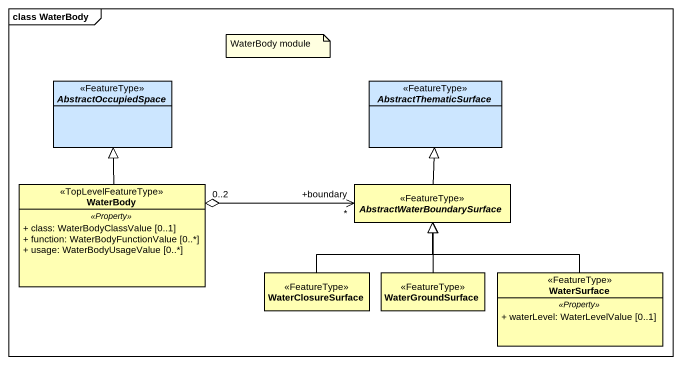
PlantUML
@startuml
mainframe class WaterBody
hide circle
hide empty members
skinparam classAttributeIconSize 0
abstract class AbstractOccupiedSpace <<FeatureType>> #CCE6FF
abstract class AbstractThematicSurface <<FeatureType>> #CCE6FF
class WaterBody <<TopLevelFeatureType>> #FFFFB3 {
  .. <<Property>> ..
  + class: WaterBodyClassValue [0..1]
  + function: WaterBodyFunctionValue [0..*]
  + usage: WaterBodyUsageValue [0..*]
}
abstract class AbstractWaterBoundarySurface <<FeatureType>> #FFFFB3
class WaterClosureSurface <<FeatureType>> #FFFFB3
class WaterGroundSurface <<FeatureType>> #FFFFB3
class WaterSurface <<FeatureType>> #FFFFB3 {
  .. <<Property>> ..
  + waterLevel: WaterLevelValue [0..1]
}
WaterBody -up-|> AbstractOccupiedSpace
WaterBody "0..2" o-right-> "+boundary\n*" AbstractWaterBoundarySurface
AbstractWaterBoundarySurface -up-|> AbstractThematicSurface
WaterClosureSurface -up-|> AbstractWaterBoundarySurface
WaterGroundSurface -up-|> AbstractWaterBoundarySurface
WaterSurface -up-|> AbstractWaterBoundarySurface
note as N1
  WaterBody module
end note
@enduml
